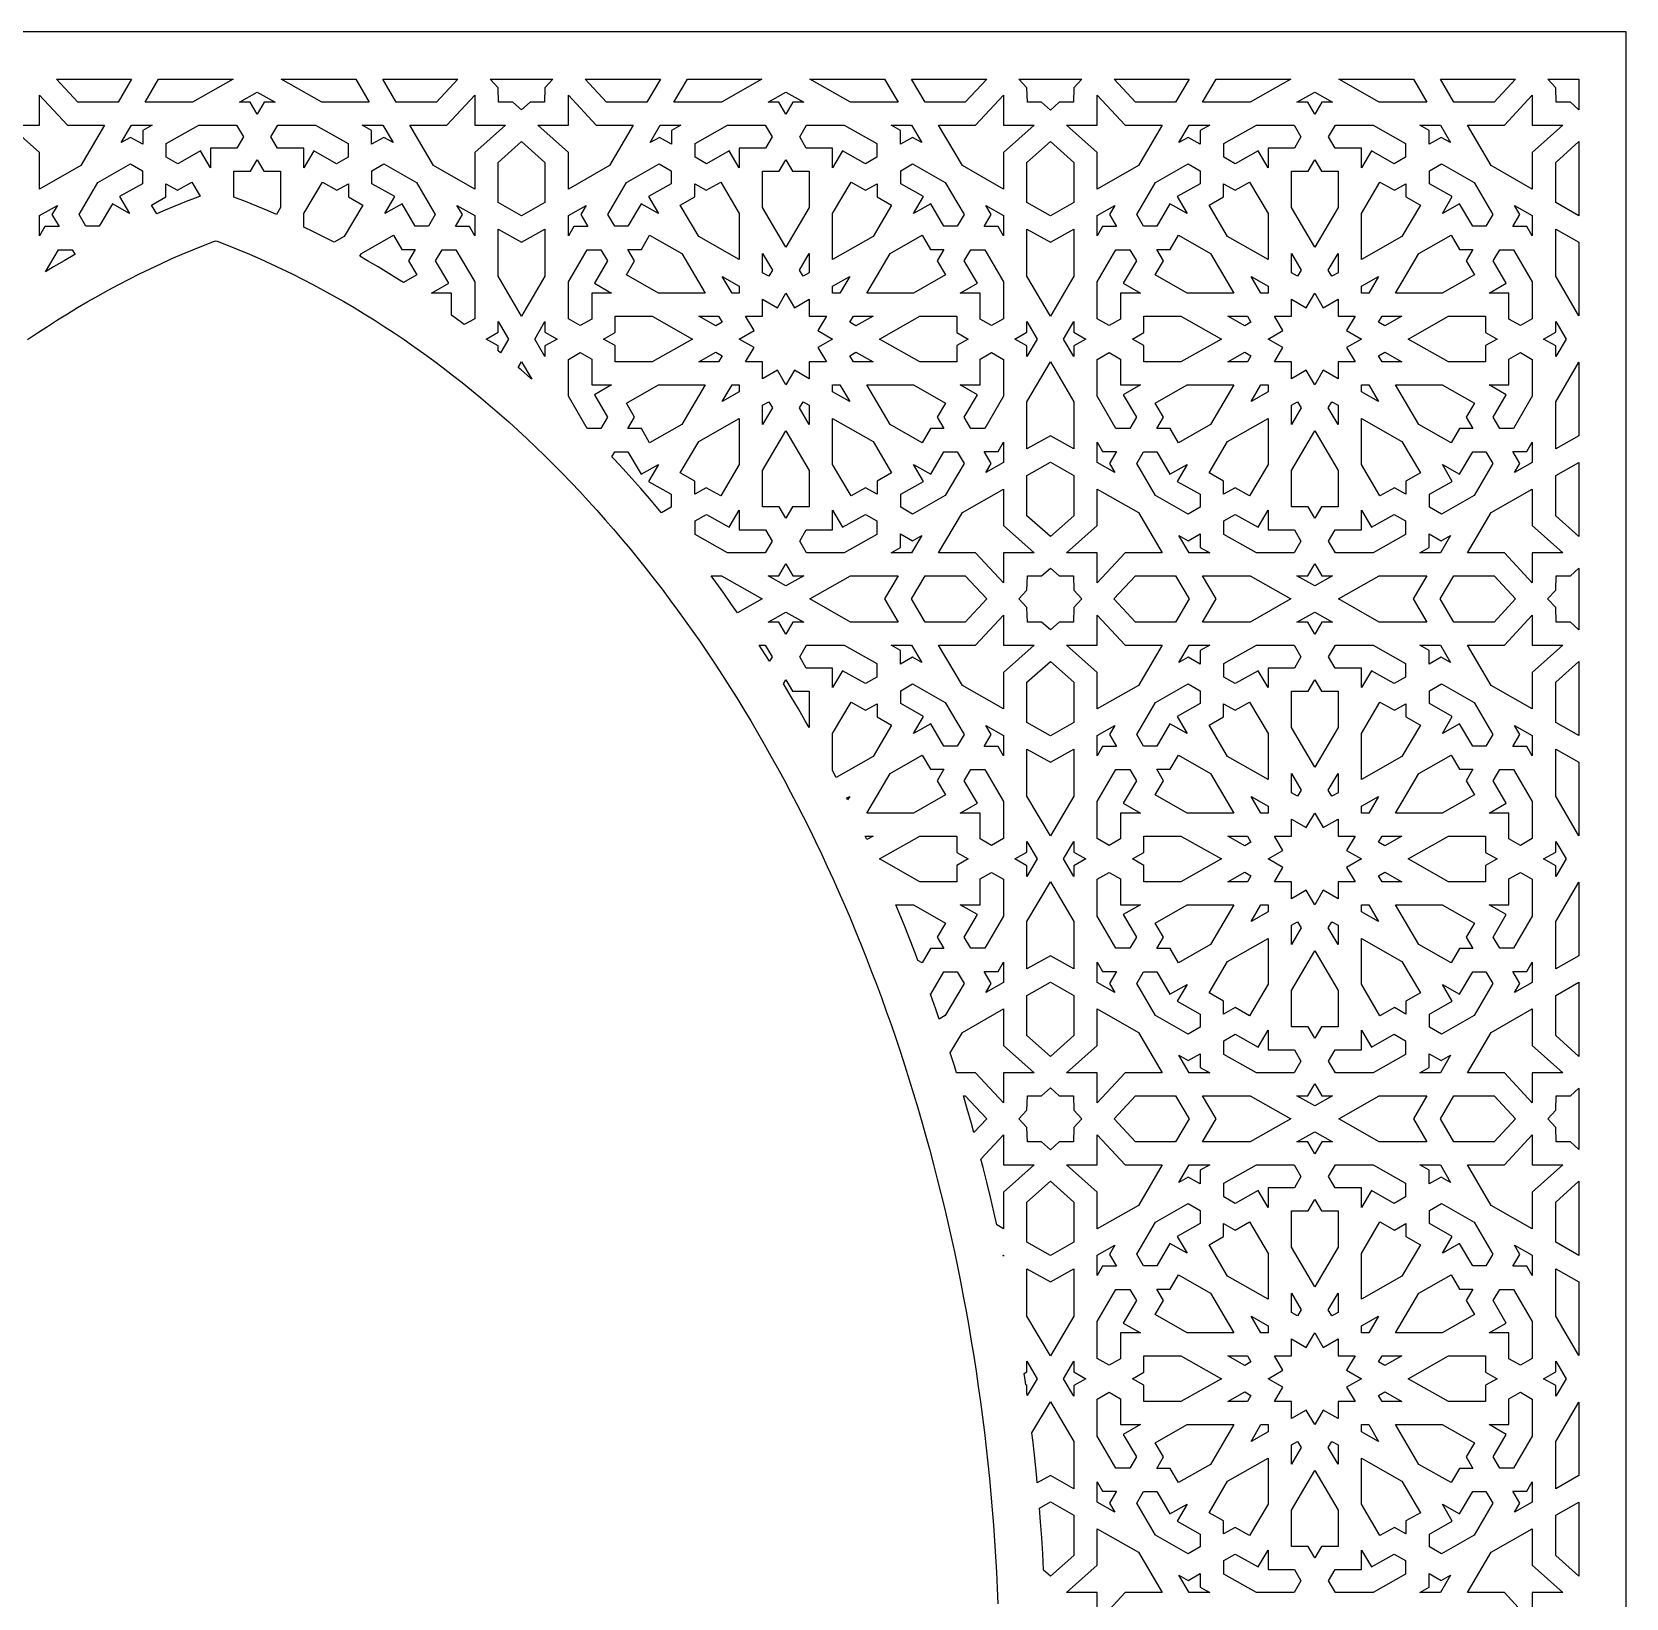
# Model space of a CAD drawing. Extents: x -1025 to 1025, y -625 to 625.
# Drawn here: x 350 to 1025, y -38 to 625 of the extents above; entities that cross this region are included whole.
import ezdxf

# ---------------------------------------------------------------- set-up
doc = ezdxf.new("R2010")
doc.units = 0
doc.layers.add('LAYER_1', color=18, linetype='CONTINUOUS')

msp = doc.modelspace()

# ---------------------------------------------------------------- linework, layer by layer
at = {"layer": 'LAYER_1'}
for points in [[(1025, -625), (1025, 625), (-1025, 625)], [(348.49, 494.77), (352.68, 497.6), (356.89, 500.37), (361.13, 503.08), (365.39, 505.73), (369.67, 508.32), (373.99, 510.85), (378.32, 513.32), (382.68, 515.73), (387.07, 518.08), (391.47, 520.37), (395.91, 522.59), (400.36, 524.75), (404.84, 526.85), (409.34, 528.89), (413.87, 530.86), (418.42, 532.77), (422.99, 534.61), (427.58, 536.39), (428.17, 536.61), (428.76, 536.39), (433.35, 534.61), (437.92, 532.77), (442.47, 530.86), (447, 528.89), (451.5, 526.85), (455.98, 524.75), (460.43, 522.59), (464.87, 520.37), (469.27, 518.08), (473.66, 515.73), (478.02, 513.32), (482.35, 510.85), (486.67, 508.32), (490.95, 505.73), (495.21, 503.08), (499.45, 500.37), (503.66, 497.6), (507.85, 494.77), (512.01, 491.88), (516.14, 488.94), (520.25, 485.93), (524.33, 482.88), (528.38, 479.76), (532.4, 476.59), (536.4, 473.36), (540.37, 470.08), (544.32, 466.74), (548.23, 463.35), (552.12, 459.91), (555.98, 456.41), (559.81, 452.85), (563.61, 449.25), (567.39, 445.59), (571.13, 441.88), (574.84, 438.12), (578.53, 434.31), (582.18, 430.44), (585.8, 426.53), (589.4, 422.56), (592.96, 418.55), (596.49, 414.49), (599.99, 410.38), (603.46, 406.22), (606.9, 402.01), (610.31, 397.75), (613.68, 393.45), (617.02, 389.1), (620.33, 384.7), (623.61, 380.26), (626.85, 375.78), (630.06, 371.24), (633.24, 366.67), (636.38, 362.05), (639.49, 357.38), (642.57, 352.67), (645.61, 347.92), (648.62, 343.13), (651.59, 338.29), (654.53, 333.41), (657.43, 328.49), (660.29, 323.53), (663.12, 318.53), (665.92, 313.49), (668.68, 308.41), (671.4, 303.29), (674.09, 298.13), (676.73, 292.93), (679.35, 287.69), (681.92, 282.42), (684.46, 277.11), (686.96, 271.76), (689.42, 266.38), (691.84, 260.96), (694.23, 255.5), (696.57, 250.01), (698.88, 244.48), (701.15, 238.92), (703.38, 233.33), (705.57, 227.7), (707.72, 222.04), (709.83, 216.35), (711.9, 210.62), (713.93, 204.86), (715.92, 199.07), (717.86, 193.25), (719.77, 187.4), (721.63, 181.52), (723.46, 175.61), (725.24, 169.66), (726.98, 163.69), (728.68, 157.7), (730.33, 151.67), (731.94, 145.61), (733.51, 139.53), (735.04, 133.42), (736.52, 127.28), (737.96, 121.12), (739.36, 114.93), (740.71, 108.72), (742.02, 102.48), (743.28, 96.22), (744.5, 89.93), (745.67, 83.62), (746.8, 77.29), (747.88, 70.93), (748.92, 64.55), (749.91, 58.15), (750.85, 51.72), (751.75, 45.28), (752.6, 38.81), (753.41, 32.32), (754.16, 25.82), (754.88, 19.29), (755.54, 12.74), (756.16, 6.18), (756.72, -0.41), (757.24, -7.01), (757.71, -13.63), (758.14, -20.27), (758.51, -26.92), (758.84, -33.59), (759.11, -40.28)]]:
    msp.add_lwpolyline(points, dxfattribs=at)
for points in [[(386.8, 595.25), (369.78, 595.25), (360.73, 605), (392.52, 605)], [(418.35, 595.25), (398.22, 595.25), (403.95, 605), (435.52, 605)], [(493.13, 595.25), (473, 595.25), (455.83, 605), (487.4, 605)], [(521.57, 595.25), (504.55, 595.25), (498.83, 605), (530.62, 605)], [(567.47, 601.37), (567.28, 595.25), (561.25, 595.25), (557.56, 591.95), (553.87, 595.25), (547.84, 595.25), (547.65, 601.37), (544.28, 605), (570.84, 605)], [(610.57, 595.25), (593.55, 595.25), (584.51, 605), (616.3, 605)], [(642.12, 595.25), (621.99, 595.25), (627.72, 605), (659.29, 605)], [(716.9, 595.25), (696.77, 595.25), (679.6, 605), (711.17, 605)], [(754.39, 605), (745.34, 595.25), (728.32, 595.25), (722.6, 605)], [(791.26, 601.37), (791.07, 595.25), (785.04, 595.25), (781.34, 591.94), (777.64, 595.25), (771.61, 595.25), (771.42, 601.37), (768.05, 605), (794.63, 605)], [(834.36, 595.25), (817.34, 595.25), (808.29, 605), (840.08, 605)], [(865.91, 595.25), (845.78, 595.25), (851.51, 605), (883.08, 605)], [(940.69, 595.25), (920.56, 595.25), (903.39, 605), (934.96, 605)], [(969.13, 595.25), (952.11, 595.25), (946.38, 605), (978.18, 605)], [(1005, 592.06), (1005, 592.05), (1001.43, 595.25), (995.4, 595.25), (995.21, 601.37), (991.84, 605), (1005, 605)], [(365.42, 585.53), (381.09, 585.53), (371.03, 568.4), (353.6, 558.5), (353.6, 573.91), (340.64, 585.53), (353.6, 585.53), (353.6, 598.26)], [(453.22, 595.25), (448.64, 595.25), (445.67, 590.21), (442.71, 595.25), (438.13, 595.25), (445.67, 599.53)], [(537.75, 585.53), (550.71, 585.53), (537.75, 573.91), (537.75, 558.5), (520.32, 568.4), (510.26, 585.53), (525.93, 585.53), (537.75, 598.26)], [(589.19, 585.53), (604.86, 585.53), (594.8, 568.4), (577.37, 558.5), (577.37, 573.91), (564.41, 585.53), (577.37, 585.53), (577.37, 598.26)], [(676.99, 595.25), (672.41, 595.25), (669.45, 590.21), (666.48, 595.25), (661.91, 595.25), (669.45, 599.53)], [(761.53, 585.53), (774.48, 585.53), (761.53, 573.91), (761.53, 558.5), (744.1, 568.4), (734.03, 585.53), (749.7, 585.53), (761.53, 598.26)], [(812.98, 585.53), (828.65, 585.53), (818.58, 568.4), (801.15, 558.5), (801.15, 573.91), (788.2, 585.53), (801.15, 585.53), (801.15, 598.26)], [(900.78, 595.25), (896.2, 595.25), (893.23, 590.21), (890.27, 595.25), (885.69, 595.25), (893.23, 599.53)], [(985.31, 585.53), (998.27, 585.53), (985.31, 573.91), (985.31, 558.5), (967.88, 568.4), (957.82, 585.53), (973.49, 585.53), (985.31, 598.26)], [(397.25, 583.28), (397.25, 577.46), (392.12, 580.37), (388.16, 578.12), (392.51, 585.53), (401.22, 585.53)], [(439.84, 580.55), (437.05, 575.81), (425.91, 575.81), (425.91, 567.53), (421.7, 574.7), (412.04, 569.22), (407.22, 571.96), (407.22, 577.71), (421, 585.53), (436.92, 585.53)], [(484.13, 577.71), (484.13, 571.96), (479.31, 569.22), (469.65, 574.7), (465.44, 567.53), (465.44, 575.81), (454.29, 575.81), (451.51, 580.55), (454.43, 585.53), (470.35, 585.53)], [(503.19, 578.12), (499.23, 580.37), (494.1, 577.46), (494.1, 583.28), (490.13, 585.53), (498.84, 585.53)], [(621.02, 583.28), (621.02, 577.46), (615.89, 580.37), (611.93, 578.12), (616.28, 585.53), (624.99, 585.53)], [(663.61, 580.55), (660.83, 575.81), (649.68, 575.81), (649.68, 567.53), (645.47, 574.7), (635.81, 569.22), (630.99, 571.96), (630.99, 577.71), (644.77, 585.53), (660.69, 585.53)], [(707.91, 577.71), (707.91, 571.96), (703.08, 569.22), (693.43, 574.7), (689.21, 567.53), (689.21, 575.81), (678.07, 575.81), (675.28, 580.55), (678.2, 585.53), (694.12, 585.53)], [(726.96, 578.12), (723, 580.37), (717.87, 577.46), (717.87, 583.28), (713.91, 585.53), (722.61, 585.53)], [(844.81, 583.28), (844.81, 577.46), (839.68, 580.37), (835.72, 578.12), (840.07, 585.53), (848.77, 585.53)], [(887.4, 580.55), (884.61, 575.81), (873.47, 575.81), (873.47, 567.53), (869.25, 574.7), (859.6, 569.22), (854.77, 571.96), (854.77, 577.71), (868.56, 585.53), (884.48, 585.53)], [(931.69, 577.71), (931.69, 571.96), (926.87, 569.22), (917.21, 574.7), (913, 567.53), (913, 575.81), (901.85, 575.81), (899.07, 580.55), (901.99, 585.53), (917.91, 585.53)], [(950.75, 578.12), (946.79, 580.37), (941.66, 577.46), (941.66, 583.28), (937.69, 585.53), (946.4, 585.53)], [(567.47, 569.79), (567.47, 552.78), (557.6, 547.18), (557.56, 547.2), (557.52, 547.18), (547.65, 552.78), (547.65, 569.79), (557.52, 578.65), (557.56, 578.61), (557.6, 578.65)], [(791.26, 569.79), (791.26, 552.78), (781.34, 547.18), (771.42, 552.78), (771.42, 569.79), (781.34, 578.65)], [(1005, 547.22), (995.21, 552.78), (995.21, 569.79), (1005, 578.58)], [(397.12, 566.23), (397.12, 560.75), (387.46, 555.27), (391.68, 548.1), (384.38, 552.24), (378.81, 542.75), (373.23, 542.75), (370.31, 547.73), (378.27, 561.28), (392.05, 569.1)], [(448.5, 566.09), (455.55, 566.09), (455.55, 550.68), (453.82, 547.73), (450.33, 549.25), (445.53, 551.26), (440.7, 553.21), (435.84, 555.09), (435.8, 555.11), (435.8, 566.09), (442.85, 566.09), (445.67, 570.89)], [(513.08, 561.28), (521.04, 547.73), (518.12, 542.75), (512.54, 542.75), (506.97, 552.24), (499.67, 548.1), (503.89, 555.27), (494.23, 560.75), (494.23, 566.23), (499.3, 569.1)], [(620.89, 566.23), (620.89, 560.75), (611.24, 555.27), (615.45, 548.1), (608.15, 552.24), (602.58, 542.75), (597, 542.75), (594.08, 547.73), (602.04, 561.28), (615.82, 569.1)], [(672.27, 566.09), (679.32, 566.09), (679.32, 550.68), (669.45, 533.88), (659.57, 550.68), (659.57, 566.09), (666.62, 566.09), (669.45, 570.89)], [(736.85, 561.28), (744.81, 547.73), (741.89, 542.75), (736.31, 542.75), (730.74, 552.24), (723.44, 548.1), (727.66, 555.27), (718, 560.75), (718, 566.23), (723.07, 569.1)], [(844.68, 566.23), (844.68, 560.75), (835.02, 555.27), (839.24, 548.1), (831.94, 552.24), (826.37, 542.75), (820.79, 542.75), (817.87, 547.73), (825.83, 561.28), (839.61, 569.1)], [(896.06, 566.09), (903.11, 566.09), (903.11, 550.68), (893.23, 533.88), (883.36, 550.68), (883.36, 566.09), (890.41, 566.09), (893.23, 570.89)], [(960.64, 561.28), (968.6, 547.73), (965.68, 542.75), (960.1, 542.75), (954.53, 552.24), (947.23, 548.1), (951.45, 555.27), (941.79, 560.75), (941.79, 566.23), (946.86, 569.1)], [(421.56, 555.48), (420.5, 555.09), (415.64, 553.21), (410.81, 551.26), (406.01, 549.25), (403.15, 548.01), (400.98, 551.71), (407.08, 555.18), (407.08, 560.73), (411.97, 557.95), (418.07, 561.42)], [(479.38, 557.95), (484.27, 560.73), (484.27, 555.18), (490.37, 551.71), (482.54, 538.37), (478.26, 535.95), (473.96, 538.18), (469.28, 540.53), (465.44, 542.39), (465.44, 548.08), (473.28, 561.42)], [(649.68, 548.08), (649.68, 528.67), (632.58, 538.37), (624.75, 551.71), (630.85, 555.18), (630.85, 560.73), (635.74, 557.95), (641.85, 561.42)], [(703.15, 557.95), (708.04, 560.73), (708.04, 555.18), (714.14, 551.71), (706.31, 538.37), (689.21, 528.67), (689.21, 548.08), (697.05, 561.42)], [(873.47, 548.08), (873.47, 528.67), (856.37, 538.37), (848.54, 551.71), (854.64, 555.18), (854.64, 560.73), (859.53, 557.95), (865.63, 561.42)], [(926.94, 557.95), (931.83, 560.73), (931.83, 555.18), (937.93, 551.71), (930.1, 538.37), (913, 528.67), (913, 548.08), (920.84, 561.42)], [(358.84, 547.66), (361.81, 542.62), (355.88, 542.62), (353.6, 538.72), (353.6, 547.28), (361.13, 551.55)], [(537.75, 547.28), (537.75, 538.72), (535.47, 542.62), (529.54, 542.62), (532.51, 547.66), (530.22, 551.55)], [(582.62, 547.66), (585.58, 542.62), (579.65, 542.62), (577.37, 538.72), (577.37, 547.28), (584.9, 551.55)], [(761.53, 547.28), (761.53, 538.72), (759.24, 542.62), (753.32, 542.62), (756.28, 547.66), (753.99, 551.55)], [(806.4, 547.66), (809.36, 542.62), (803.44, 542.62), (801.15, 538.72), (801.15, 547.28), (808.69, 551.55)], [(985.31, 547.28), (985.31, 538.72), (983.03, 542.62), (977.1, 542.62), (980.06, 547.66), (977.78, 551.55)], [(567.47, 521.55), (557.6, 504.74), (557.56, 504.81), (557.52, 504.74), (547.65, 521.55), (547.65, 541.55), (557.52, 535.95), (557.56, 535.97), (557.6, 535.95), (567.47, 541.55)], [(791.26, 521.55), (781.34, 504.74), (771.42, 521.55), (771.42, 541.55), (781.34, 535.95), (791.26, 541.55)], [(1005, 535.99), (1005, 504.88), (995.21, 521.55), (995.21, 541.55)], [(506.87, 532.96), (512.52, 532.96), (509.7, 528.15), (513.22, 522.15), (507.54, 518.93), (505.89, 519.99), (501.41, 522.78), (496.9, 525.5), (492.37, 528.16), (489.07, 530.04), (489.78, 531.26), (503.35, 538.96)], [(625.34, 531.26), (635.21, 514.45), (615.47, 514.45), (601.9, 522.15), (605.42, 528.15), (602.6, 532.96), (608.25, 532.96), (611.77, 538.96)], [(730.64, 532.96), (736.29, 532.96), (733.47, 528.15), (736.99, 522.15), (723.42, 514.45), (703.68, 514.45), (713.55, 531.26), (727.12, 538.96)], [(849.13, 531.26), (859, 514.45), (839.26, 514.45), (825.69, 522.15), (829.21, 528.15), (826.39, 532.96), (832.04, 532.96), (835.56, 538.96)], [(954.43, 532.96), (960.08, 532.96), (957.26, 528.15), (960.78, 522.15), (947.21, 514.45), (927.47, 514.45), (937.34, 531.26), (950.91, 538.96)], [(368.59, 530.8), (368.53, 530.76), (363.97, 528.16), (359.44, 525.5), (356.05, 523.45), (361.55, 532.83), (367.4, 532.83)], [(537.75, 519.28), (537.75, 503.63), (533.33, 501.12), (532.14, 502.01), (527.86, 505.14), (527.86, 514.45), (519.44, 514.45), (526.73, 518.59), (521.16, 528.08), (523.95, 532.83), (529.8, 532.83)], [(593.96, 528.08), (588.39, 518.59), (595.69, 514.45), (587.26, 514.45), (587.26, 503.49), (582.43, 500.75), (577.37, 503.63), (577.37, 519.28), (585.33, 532.83), (591.17, 532.83)], [(663.73, 524.15), (662.21, 521.56), (659.57, 523.06), (659.57, 531.24)], [(679.32, 523.06), (676.68, 521.56), (675.16, 524.15), (679.32, 531.24)], [(761.53, 519.28), (761.53, 503.63), (756.46, 500.75), (751.63, 503.49), (751.63, 514.45), (743.21, 514.45), (750.5, 518.59), (744.93, 528.08), (747.72, 532.83), (753.57, 532.83)], [(817.75, 528.08), (812.18, 518.59), (819.47, 514.45), (811.05, 514.45), (811.05, 503.49), (806.22, 500.75), (801.15, 503.63), (801.15, 519.28), (809.11, 532.83), (814.96, 532.83)], [(887.52, 524.15), (886, 521.56), (883.36, 523.06), (883.36, 531.24)], [(903.11, 523.06), (900.47, 521.56), (898.95, 524.15), (903.11, 531.24)], [(985.31, 519.28), (985.31, 503.63), (980.25, 500.75), (975.42, 503.49), (975.42, 514.45), (966.99, 514.45), (974.29, 518.59), (968.72, 528.08), (971.51, 532.83), (977.36, 532.83)], [(649.68, 517.44), (649.68, 514.45), (646.63, 514.45), (642.48, 521.53)], [(692.26, 514.45), (689.21, 514.45), (689.21, 517.44), (696.42, 521.53)], [(873.47, 517.44), (873.47, 514.45), (870.42, 514.45), (866.26, 521.53)], [(916.05, 514.45), (913, 514.45), (913, 517.44), (920.21, 521.53)], [(673.06, 508.28), (679.32, 511.83), (679.32, 504.73), (686.55, 504.73), (682.93, 498.58), (689.19, 495.02), (682.93, 491.47), (686.55, 485.32), (679.32, 485.32), (679.32, 478.22), (673.06, 481.77), (669.45, 475.62), (665.83, 481.77), (659.57, 478.22), (659.57, 485.32), (652.35, 485.32), (655.96, 491.47), (649.7, 495.02), (655.96, 498.58), (652.35, 504.73), (659.57, 504.73), (659.57, 511.83), (665.83, 508.28), (669.45, 514.43)], [(896.85, 508.28), (903.11, 511.83), (903.11, 504.73), (910.33, 504.73), (906.72, 498.58), (912.98, 495.02), (906.72, 491.47), (910.33, 485.32), (903.11, 485.32), (903.11, 478.22), (896.85, 481.77), (893.23, 475.62), (889.62, 481.77), (883.36, 478.22), (883.36, 485.32), (876.13, 485.32), (879.75, 491.47), (873.49, 495.02), (879.75, 498.58), (876.13, 504.73), (883.36, 504.73), (883.36, 511.83), (889.62, 508.28), (893.23, 514.43)], [(552, 495.02), (548.59, 489.22), (547.65, 489.99), (547.65, 492.11), (542.52, 495.02), (547.65, 497.93), (547.65, 502.43)], [(567.47, 497.93), (572.6, 495.02), (567.47, 492.11), (567.47, 487.61), (563.12, 495.02), (567.47, 502.43)], [(629.92, 495.02), (612.82, 485.31), (597.15, 485.31), (597.15, 492.24), (592.26, 495.02), (597.15, 497.8), (597.15, 504.73), (612.82, 504.73)], [(642.45, 502.13), (639.81, 500.64), (632.6, 504.73), (640.92, 504.73)], [(699.08, 500.64), (696.45, 502.13), (697.97, 504.73), (706.29, 504.73)], [(741.74, 497.8), (746.63, 495.02), (741.74, 492.24), (741.74, 485.31), (726.07, 485.31), (708.98, 495.02), (726.07, 504.73), (741.74, 504.73)], [(775.77, 495.02), (771.42, 487.61), (771.42, 492.11), (766.29, 495.02), (771.42, 497.93), (771.42, 502.43)], [(791.26, 497.93), (796.39, 495.02), (791.26, 492.11), (791.26, 487.61), (786.91, 495.02), (791.26, 502.43)], [(853.7, 495.02), (836.61, 485.31), (820.94, 485.31), (820.94, 492.24), (816.05, 495.02), (820.94, 497.8), (820.94, 504.73), (836.61, 504.73)], [(866.23, 502.13), (863.6, 500.64), (856.39, 504.73), (864.71, 504.73)], [(922.87, 500.64), (920.23, 502.13), (921.76, 504.73), (930.08, 504.73)], [(965.53, 497.8), (970.42, 495.02), (965.53, 492.24), (965.53, 485.31), (949.86, 485.31), (932.76, 495.02), (949.86, 504.73), (965.53, 504.73)], [(999.56, 495.02), (995.21, 487.61), (995.21, 492.11), (990.08, 495.02), (995.21, 497.93), (995.21, 502.43)], [(587.26, 486.55), (587.26, 475.59), (595.69, 475.59), (588.39, 471.45), (593.96, 461.96), (591.17, 457.22), (585.33, 457.22), (577.37, 470.77), (577.37, 486.41), (582.43, 489.29)], [(642.45, 487.91), (640.92, 485.32), (632.6, 485.32), (639.81, 489.41)], [(706.29, 485.32), (697.97, 485.32), (696.45, 487.91), (699.08, 489.41)], [(761.53, 486.41), (761.53, 470.77), (753.57, 457.22), (747.72, 457.22), (744.93, 461.96), (750.5, 471.45), (743.21, 475.59), (751.63, 475.59), (751.63, 486.55), (756.46, 489.29)], [(811.05, 486.55), (811.05, 475.59), (819.47, 475.59), (812.18, 471.45), (817.75, 461.96), (814.96, 457.22), (809.11, 457.22), (801.15, 470.77), (801.15, 486.41), (806.22, 489.29)], [(866.23, 487.91), (864.71, 485.32), (856.39, 485.32), (863.6, 489.41)], [(930.08, 485.32), (921.76, 485.32), (920.23, 487.91), (922.87, 489.41)], [(985.31, 486.41), (985.31, 470.77), (977.36, 457.22), (971.51, 457.22), (968.72, 461.96), (974.29, 471.45), (966.99, 475.59), (975.42, 475.59), (975.42, 486.55), (980.25, 489.29)], [(561.87, 477.99), (561.41, 478.39), (557.33, 481.94), (556.16, 482.92), (557.56, 485.3)], [(791.26, 468.49), (791.26, 448.49), (781.34, 454.09), (771.42, 448.49), (771.42, 468.49), (781.34, 485.3)], [(1005, 454.05), (995.21, 448.49), (995.21, 468.49), (1005, 485.16)], [(625.34, 458.78), (611.77, 451.08), (608.25, 457.08), (602.6, 457.08), (605.42, 461.89), (601.9, 467.89), (615.47, 475.59), (635.21, 475.59)], [(649.68, 472.6), (642.48, 468.51), (646.63, 475.6), (649.68, 475.6)], [(696.42, 468.51), (689.21, 472.6), (689.21, 475.6), (692.26, 475.6)], [(736.99, 467.89), (733.47, 461.89), (736.29, 457.08), (730.64, 457.08), (727.12, 451.08), (713.55, 458.78), (703.68, 475.59), (723.42, 475.59)], [(849.13, 458.78), (835.56, 451.08), (832.04, 457.08), (826.39, 457.08), (829.21, 461.89), (825.69, 467.89), (839.26, 475.59), (859, 475.59)], [(873.47, 472.6), (866.26, 468.51), (870.42, 475.6), (873.47, 475.6)], [(920.21, 468.51), (913, 472.6), (913, 475.6), (916.05, 475.6)], [(960.78, 467.89), (957.26, 461.89), (960.08, 457.08), (954.43, 457.08), (950.91, 451.08), (937.34, 458.78), (927.47, 475.59), (947.21, 475.59)], [(663.73, 465.89), (659.57, 458.81), (659.57, 466.99), (662.21, 468.49)], [(679.32, 466.99), (679.32, 458.81), (675.16, 465.89), (676.68, 468.49)], [(887.52, 465.89), (883.36, 458.81), (883.36, 466.99), (886, 468.49)], [(903.11, 466.99), (903.11, 458.81), (898.95, 465.89), (900.47, 468.49)], [(649.68, 441.96), (641.85, 428.62), (635.74, 432.09), (630.85, 429.31), (630.85, 434.86), (624.75, 438.33), (632.58, 451.67), (649.68, 461.37)], [(706.31, 451.67), (714.14, 438.33), (708.04, 434.86), (708.04, 429.31), (703.15, 432.09), (697.05, 428.62), (689.21, 441.96), (689.21, 461.37)], [(873.47, 441.96), (865.63, 428.62), (859.53, 432.09), (854.64, 429.31), (854.64, 434.86), (848.54, 438.33), (856.37, 451.67), (873.47, 461.37)], [(930.1, 451.67), (937.93, 438.33), (931.83, 434.86), (931.83, 429.31), (926.94, 432.09), (920.84, 428.62), (913, 441.96), (913, 461.37)], [(679.32, 439.36), (679.32, 423.96), (672.27, 423.96), (669.45, 419.15), (666.62, 423.96), (659.57, 423.96), (659.57, 439.36), (669.45, 456.16)], [(903.11, 439.36), (903.11, 423.96), (896.06, 423.96), (893.23, 419.15), (890.41, 423.96), (883.36, 423.96), (883.36, 439.36), (893.23, 456.16)], [(608.15, 437.8), (615.45, 441.94), (611.24, 434.77), (620.89, 429.29), (620.89, 423.81), (616.78, 421.48), (615.29, 423.26), (611.65, 427.53), (607.99, 431.75), (604.29, 435.92), (600.55, 440.04), (596.78, 444.11), (595.77, 445.18), (597, 447.29), (602.58, 447.29)], [(744.81, 442.31), (736.85, 428.76), (723.07, 420.94), (718, 423.81), (718, 429.29), (727.66, 434.77), (723.44, 441.94), (730.74, 437.8), (736.31, 447.29), (741.89, 447.29)], [(761.53, 442.77), (753.99, 438.49), (756.28, 442.38), (753.32, 447.42), (759.24, 447.42), (761.53, 451.32)], [(803.44, 447.42), (809.36, 447.42), (806.4, 442.38), (808.69, 438.49), (801.15, 442.77), (801.15, 451.32)], [(831.94, 437.8), (839.24, 441.94), (835.02, 434.77), (844.68, 429.29), (844.68, 423.81), (839.61, 420.94), (825.83, 428.76), (817.87, 442.31), (820.79, 447.29), (826.37, 447.29)], [(968.6, 442.31), (960.64, 428.76), (946.86, 420.94), (941.79, 423.81), (941.79, 429.29), (951.45, 434.77), (947.23, 441.94), (954.53, 437.8), (960.1, 447.29), (965.68, 447.29)], [(985.31, 442.77), (977.78, 438.49), (980.06, 442.38), (977.1, 447.42), (983.03, 447.42), (985.31, 451.32)], [(791.26, 437.26), (791.26, 420.25), (781.34, 411.39), (771.42, 420.25), (771.42, 437.26), (781.34, 442.86)], [(1005, 411.46), (995.21, 420.25), (995.21, 437.26), (1005, 442.82)], [(761.53, 416.13), (774.48, 404.51), (761.53, 404.51), (761.53, 391.78), (749.7, 404.51), (734.03, 404.51), (744.1, 421.64), (761.53, 431.54)], [(818.58, 421.64), (828.65, 404.51), (812.98, 404.51), (801.15, 391.78), (801.15, 404.51), (788.2, 404.51), (801.15, 416.13), (801.15, 431.54)], [(985.31, 416.13), (998.27, 404.51), (985.31, 404.51), (985.31, 391.78), (973.49, 404.51), (957.82, 404.51), (967.88, 421.64), (985.31, 431.54)], [(649.68, 414.23), (660.83, 414.23), (663.61, 409.49), (660.69, 404.51), (644.77, 404.51), (630.99, 412.33), (630.99, 418.08), (635.81, 420.82), (645.47, 415.34), (649.68, 422.52)], [(693.43, 415.34), (703.08, 420.82), (707.91, 418.08), (707.91, 412.33), (694.12, 404.51), (678.2, 404.51), (675.28, 409.49), (678.07, 414.23), (689.21, 414.23), (689.21, 422.52)], [(873.47, 414.23), (884.61, 414.23), (887.4, 409.49), (884.48, 404.51), (868.56, 404.51), (854.77, 412.33), (854.77, 418.08), (859.6, 420.82), (869.25, 415.34), (873.47, 422.52)], [(917.21, 415.34), (926.87, 420.82), (931.69, 418.08), (931.69, 412.33), (917.91, 404.51), (901.99, 404.51), (899.07, 409.49), (901.85, 414.23), (913, 414.23), (913, 422.52)], [(723, 409.67), (726.96, 411.92), (722.61, 404.51), (713.91, 404.51), (717.87, 406.76), (717.87, 412.58)], [(844.81, 406.76), (848.77, 404.51), (840.07, 404.51), (835.72, 411.92), (839.68, 409.67), (844.81, 412.58)], [(946.79, 409.67), (950.75, 411.92), (946.4, 404.51), (937.69, 404.51), (941.66, 406.76), (941.66, 412.58)], [(672.41, 394.79), (676.99, 394.79), (669.45, 390.51), (661.91, 394.79), (666.48, 394.79), (669.45, 399.83)], [(785.04, 394.79), (791.07, 394.79), (791.26, 388.67), (794.67, 385), (791.26, 381.33), (791.07, 375.21), (785.04, 375.21), (781.34, 371.94), (777.64, 375.21), (771.61, 375.21), (771.42, 381.33), (768.01, 385), (771.42, 388.67), (771.61, 394.79), (777.64, 394.79), (781.34, 398.05)], [(896.2, 394.79), (900.78, 394.79), (893.23, 390.51), (885.69, 394.79), (890.27, 394.79), (893.23, 399.83)], [(659.37, 385), (648.96, 379.09), (646.44, 382.73), (643.12, 387.41), (639.76, 392.06), (637.75, 394.79), (642.12, 394.79)], [(711.15, 385), (716.9, 375.21), (696.77, 375.21), (679.53, 385), (696.77, 394.79), (716.9, 394.79)], [(754.43, 385), (745.34, 375.21), (728.32, 375.21), (722.57, 385), (728.32, 394.79), (745.34, 394.79)], [(840.11, 385), (834.36, 375.21), (817.34, 375.21), (808.25, 385), (817.34, 394.79), (834.36, 394.79)], [(883.15, 385), (865.91, 375.21), (845.78, 375.21), (851.53, 385), (845.78, 394.79), (865.91, 394.79)], [(934.94, 385), (940.69, 375.21), (920.56, 375.21), (903.31, 385), (920.56, 394.79), (940.69, 394.79)], [(978.21, 385), (969.13, 375.21), (952.11, 375.21), (946.36, 385), (952.11, 394.79), (969.13, 394.79)], [(1005, 372.01), (1001.43, 375.21), (995.4, 375.21), (995.21, 381.33), (991.8, 385), (995.21, 388.67), (995.4, 394.79), (1001.43, 394.79), (1005, 397.99)], [(676.99, 375.21), (672.41, 375.21), (669.45, 370.17), (666.48, 375.21), (661.91, 375.21), (669.45, 379.49)], [(761.53, 365.49), (774.48, 365.49), (761.53, 353.87), (761.53, 338.46), (744.1, 348.35), (734.03, 365.49), (749.7, 365.49), (761.53, 378.22)], [(812.98, 365.49), (828.65, 365.49), (818.58, 348.35), (801.15, 338.46), (801.15, 353.87), (788.2, 365.49), (801.15, 365.49), (801.15, 378.22)], [(900.78, 375.21), (896.2, 375.21), (893.23, 370.17), (890.27, 375.21), (885.69, 375.21), (893.23, 379.49)], [(985.31, 365.49), (998.27, 365.49), (985.31, 353.87), (985.31, 338.46), (967.88, 348.35), (957.82, 365.49), (973.49, 365.49), (985.31, 378.22)], [(663.61, 360.51), (662.5, 358.62), (662.5, 358.62), (659.36, 363.53), (658.08, 365.49), (660.69, 365.49)], [(707.91, 357.67), (707.91, 351.92), (703.08, 349.18), (693.43, 354.66), (689.21, 347.48), (689.21, 355.77), (678.07, 355.77), (675.28, 360.51), (678.2, 365.49), (694.12, 365.49)], [(726.96, 358.08), (723, 360.33), (717.87, 357.42), (717.87, 363.24), (713.91, 365.49), (722.61, 365.49)], [(844.81, 363.24), (844.81, 357.42), (839.68, 360.33), (835.72, 358.08), (840.07, 365.49), (848.77, 365.49)], [(887.4, 360.51), (884.61, 355.77), (873.47, 355.77), (873.47, 347.48), (869.25, 354.66), (859.6, 349.18), (854.77, 351.92), (854.77, 357.67), (868.56, 365.49), (884.48, 365.49)], [(931.69, 357.67), (931.69, 351.92), (926.87, 349.18), (917.21, 354.66), (913, 347.48), (913, 355.77), (901.85, 355.77), (899.07, 360.51), (901.99, 365.49), (917.91, 365.49)], [(950.75, 358.08), (946.79, 360.33), (941.66, 357.42), (941.66, 363.24), (937.69, 365.49), (946.4, 365.49)], [(791.26, 349.75), (791.26, 332.74), (781.34, 327.14), (771.42, 332.74), (771.42, 349.75), (781.34, 358.6)], [(1005, 327.18), (995.21, 332.74), (995.21, 349.75), (1005, 358.53)], [(672.27, 346.04), (679.32, 346.04), (679.32, 330.64), (679.28, 330.58), (677.65, 333.46), (674.7, 338.58), (671.71, 343.65), (668.68, 348.68), (668.42, 349.1), (669.45, 350.85)], [(896.06, 346.04), (903.11, 346.04), (903.11, 330.64), (893.23, 313.83), (883.36, 330.64), (883.36, 346.04), (890.41, 346.04), (893.23, 350.85)], [(736.85, 341.24), (744.81, 327.69), (741.89, 322.71), (736.31, 322.71), (730.74, 332.2), (723.44, 328.06), (727.66, 335.23), (718, 340.71), (718, 346.19), (723.07, 349.06)], [(844.68, 346.19), (844.68, 340.71), (835.02, 335.23), (839.24, 328.06), (831.94, 332.2), (826.37, 322.71), (820.79, 322.71), (817.87, 327.69), (825.83, 341.24), (839.61, 349.06)], [(960.64, 341.24), (968.6, 327.69), (965.68, 322.71), (960.1, 322.71), (954.53, 332.2), (947.23, 328.06), (951.45, 335.23), (941.79, 340.71), (941.79, 346.19), (946.86, 349.06)], [(703.15, 337.91), (708.04, 340.68), (708.04, 335.13), (714.14, 331.67), (706.31, 318.33), (690.72, 309.49), (689.21, 312.38), (689.21, 328.03), (697.05, 341.37)], [(873.47, 328.03), (873.47, 308.63), (856.37, 318.33), (848.54, 331.67), (854.64, 335.13), (854.64, 340.68), (859.53, 337.91), (865.63, 341.37)], [(926.94, 337.91), (931.83, 340.68), (931.83, 335.13), (937.93, 331.67), (930.1, 318.33), (913, 308.63), (913, 328.03), (920.84, 341.37)], [(761.53, 327.23), (761.53, 318.68), (759.24, 322.57), (753.32, 322.57), (756.28, 327.61), (753.99, 331.51)], [(806.4, 327.61), (809.36, 322.57), (803.44, 322.57), (801.15, 318.68), (801.15, 327.23), (808.69, 331.51)], [(985.31, 327.23), (985.31, 318.68), (983.03, 322.57), (977.1, 322.57), (980.06, 327.61), (977.78, 331.51)], [(730.64, 312.91), (736.29, 312.91), (733.47, 308.11), (736.99, 302.11), (723.42, 294.41), (703.68, 294.41), (713.55, 311.21), (727.12, 318.91)], [(791.26, 301.51), (781.34, 284.7), (771.42, 301.51), (771.42, 321.51), (781.34, 315.91), (791.26, 321.51)], [(849.13, 311.21), (859, 294.41), (839.26, 294.41), (825.69, 302.11), (829.21, 308.11), (826.39, 312.91), (832.04, 312.91), (835.56, 318.91)], [(954.43, 312.91), (960.08, 312.91), (957.26, 308.11), (960.78, 302.11), (947.21, 294.41), (927.47, 294.41), (937.34, 311.21), (950.91, 318.91)], [(1005, 315.95), (1005, 284.83), (995.21, 301.51), (995.21, 321.51)], [(761.53, 299.23), (761.53, 283.59), (756.46, 280.71), (751.63, 283.45), (751.63, 294.41), (743.21, 294.41), (750.5, 298.55), (744.93, 308.04), (747.72, 312.78), (753.57, 312.78)], [(817.75, 308.04), (812.18, 298.55), (819.47, 294.41), (811.05, 294.41), (811.05, 283.45), (806.22, 280.71), (801.15, 283.59), (801.15, 299.23), (809.11, 312.78), (814.96, 312.78)], [(887.52, 304.1), (886, 301.51), (883.36, 303.01), (883.36, 311.19)], [(903.11, 303.01), (900.47, 301.51), (898.95, 304.1), (903.11, 311.19)], [(985.31, 299.23), (985.31, 283.59), (980.25, 280.71), (975.42, 283.45), (975.42, 294.41), (966.99, 294.41), (974.29, 298.55), (968.72, 308.04), (971.51, 312.78), (977.36, 312.78)], [(695.55, 300.01), (695.17, 300.78), (696.42, 301.48)], [(873.47, 297.39), (873.47, 294.4), (870.42, 294.4), (866.26, 301.48)], [(916.05, 294.4), (913, 294.4), (913, 297.39), (920.21, 301.48)], [(896.85, 288.23), (903.11, 291.78), (903.11, 284.68), (910.33, 284.68), (906.72, 278.53), (912.98, 274.97), (906.72, 271.42), (910.33, 265.27), (903.11, 265.27), (903.11, 258.17), (896.85, 261.72), (893.23, 255.57), (889.62, 261.72), (883.36, 258.17), (883.36, 265.27), (876.13, 265.27), (879.75, 271.42), (873.49, 274.97), (879.75, 278.53), (876.13, 284.68), (883.36, 284.68), (883.36, 291.78), (889.62, 288.23), (893.23, 294.38)], [(703.69, 283.2), (703, 284.68), (706.29, 284.68)], [(741.74, 277.76), (746.63, 274.98), (741.74, 272.2), (741.74, 265.27), (726.07, 265.27), (708.98, 274.98), (726.07, 284.68), (741.74, 284.68)], [(853.7, 274.98), (836.61, 265.27), (820.94, 265.27), (820.94, 272.2), (816.05, 274.98), (820.94, 277.76), (820.94, 284.68), (836.61, 284.68)], [(866.23, 282.08), (863.6, 280.59), (856.39, 284.68), (864.71, 284.68)], [(922.87, 280.59), (920.23, 282.08), (921.76, 284.68), (930.08, 284.68)], [(965.53, 277.76), (970.42, 274.98), (965.53, 272.2), (965.53, 265.27), (949.86, 265.27), (932.76, 274.98), (949.86, 284.68), (965.53, 284.68)], [(775.77, 274.98), (771.42, 267.57), (771.42, 272.07), (766.29, 274.98), (771.42, 277.89), (771.42, 282.39)], [(791.26, 277.89), (796.39, 274.98), (791.26, 272.07), (791.26, 267.57), (786.91, 274.98), (791.26, 282.39)], [(999.56, 274.98), (995.21, 267.57), (995.21, 272.07), (990.08, 274.98), (995.21, 277.89), (995.21, 282.39)], [(761.53, 266.37), (761.53, 250.72), (753.57, 237.17), (747.72, 237.17), (744.93, 241.92), (750.5, 251.41), (743.21, 255.55), (751.63, 255.55), (751.63, 266.5), (756.46, 269.24)], [(791.26, 248.45), (791.26, 228.45), (781.34, 234.05), (771.42, 228.45), (771.42, 248.45), (781.34, 265.25)], [(811.05, 266.5), (811.05, 255.55), (819.47, 255.55), (812.18, 251.41), (817.75, 241.92), (814.96, 237.17), (809.11, 237.17), (801.15, 250.72), (801.15, 266.37), (806.22, 269.24)], [(866.23, 267.86), (864.71, 265.27), (856.39, 265.27), (863.6, 269.36)], [(930.08, 265.27), (921.76, 265.27), (920.23, 267.86), (922.87, 269.36)], [(985.31, 266.37), (985.31, 250.72), (977.36, 237.17), (971.51, 237.17), (968.72, 241.92), (974.29, 251.41), (966.99, 255.55), (975.42, 255.55), (975.42, 266.5), (980.25, 269.24)], [(1005, 234), (995.21, 228.45), (995.21, 248.45), (1005, 265.12)], [(736.99, 247.85), (733.47, 241.85), (736.29, 237.04), (730.64, 237.04), (727.12, 231.04), (725.3, 232.07), (724.24, 234.88), (721.99, 240.66), (719.7, 246.4), (717.37, 252.11), (715.94, 255.55), (723.42, 255.55)], [(849.13, 238.74), (835.56, 231.04), (832.04, 237.04), (826.39, 237.04), (829.21, 241.85), (825.69, 247.85), (839.26, 255.55), (859, 255.55)], [(873.47, 252.55), (866.26, 248.47), (870.42, 255.55), (873.47, 255.55)], [(920.21, 248.47), (913, 252.55), (913, 255.55), (916.05, 255.55)], [(960.78, 247.85), (957.26, 241.85), (960.08, 237.04), (954.43, 237.04), (950.91, 231.04), (937.34, 238.74), (927.47, 255.55), (947.21, 255.55)], [(887.52, 245.84), (883.36, 238.76), (883.36, 246.94), (886, 248.44)], [(903.11, 246.94), (903.11, 238.76), (898.95, 245.84), (900.47, 248.44)], [(873.47, 221.92), (865.63, 208.58), (859.53, 212.05), (854.64, 209.27), (854.64, 214.82), (848.54, 218.28), (856.37, 231.62), (873.47, 241.33)], [(930.1, 231.62), (937.93, 218.28), (931.83, 214.82), (931.83, 209.27), (926.94, 212.05), (920.84, 208.58), (913, 221.92), (913, 241.33)], [(761.53, 222.72), (753.99, 218.44), (756.28, 222.34), (753.32, 227.38), (759.24, 227.38), (761.53, 231.28)], [(803.44, 227.38), (809.36, 227.38), (806.4, 222.34), (808.69, 218.44), (801.15, 222.72), (801.15, 231.28)], [(903.11, 219.31), (903.11, 203.91), (896.06, 203.91), (893.23, 199.11), (890.41, 203.91), (883.36, 203.91), (883.36, 219.31), (893.23, 236.12)], [(985.31, 222.72), (977.78, 218.44), (980.06, 222.34), (977.1, 227.38), (983.03, 227.38), (985.31, 231.28)], [(744.81, 222.27), (736.85, 208.72), (734.26, 207.24), (732.82, 211.43), (730.73, 217.34), (730.54, 217.87), (730.74, 217.76), (736.31, 227.25), (741.89, 227.25)], [(791.26, 217.22), (791.26, 200.21), (781.34, 191.35), (771.42, 200.21), (771.42, 217.22), (781.34, 222.82)], [(831.94, 217.76), (839.24, 221.9), (835.02, 214.73), (844.68, 209.25), (844.68, 203.77), (839.61, 200.89), (825.83, 208.72), (817.87, 222.27), (820.79, 227.25), (826.37, 227.25)], [(968.6, 222.27), (960.64, 208.72), (946.86, 200.89), (941.79, 203.77), (941.79, 209.25), (951.45, 214.73), (947.23, 221.9), (954.53, 217.76), (960.1, 227.25), (965.68, 227.25)], [(1005, 191.42), (995.21, 200.21), (995.21, 217.22), (1005, 222.78)], [(761.53, 196.09), (774.48, 184.47), (761.53, 184.47), (761.53, 171.73), (749.7, 184.47), (741.65, 184.47), (740.72, 187.49), (739, 192.92), (744.1, 201.6), (761.53, 211.49)], [(818.58, 201.6), (828.65, 184.47), (812.98, 184.47), (801.15, 171.73), (801.15, 184.47), (788.2, 184.47), (801.15, 196.09), (801.15, 211.49)], [(985.31, 196.09), (998.27, 184.47), (985.31, 184.47), (985.31, 171.73), (973.49, 184.47), (957.82, 184.47), (967.88, 201.6), (985.31, 211.49)], [(873.47, 194.19), (884.61, 194.19), (887.4, 189.44), (884.48, 184.46), (868.56, 184.46), (854.77, 192.29), (854.77, 198.04), (859.6, 200.78), (869.25, 195.3), (873.47, 202.47)], [(917.21, 195.3), (926.87, 200.78), (931.69, 198.04), (931.69, 192.29), (917.91, 184.46), (901.99, 184.46), (899.07, 189.44), (901.85, 194.19), (913, 194.19), (913, 202.47)], [(844.81, 186.72), (848.77, 184.47), (840.07, 184.47), (835.72, 191.88), (839.68, 189.63), (844.81, 192.54)], [(946.79, 189.63), (950.75, 191.88), (946.4, 184.47), (937.69, 184.47), (941.66, 186.72), (941.66, 192.54)], [(785.04, 174.74), (791.07, 174.74), (791.26, 168.63), (794.63, 165), (791.26, 161.37), (791.07, 155.25), (785.04, 155.25), (781.34, 151.94), (777.64, 155.25), (771.61, 155.25), (771.42, 161.37), (768.05, 165), (771.42, 168.63), (771.61, 174.74), (777.64, 174.74), (781.34, 178.06)], [(896.2, 174.74), (900.78, 174.74), (893.23, 170.47), (885.69, 174.74), (890.27, 174.74), (893.23, 179.78)], [(1005, 152.05), (1001.43, 155.25), (995.4, 155.25), (995.21, 161.37), (991.84, 165), (995.21, 168.63), (995.4, 174.74), (1001.43, 174.74), (1005, 177.94)], [(754.39, 165), (749, 159.2), (747.94, 163.07), (746.2, 169.21), (744.59, 174.74), (745.34, 174.74)], [(840.08, 165), (834.36, 155.25), (817.34, 155.25), (808.29, 165), (817.34, 174.74), (834.36, 174.74)], [(883.08, 165), (865.91, 155.25), (845.78, 155.25), (851.51, 165), (845.78, 174.74), (865.91, 174.74)], [(934.96, 165), (940.69, 155.25), (920.56, 155.25), (903.39, 165), (920.56, 174.74), (940.69, 174.74)], [(978.18, 165), (969.13, 155.25), (952.11, 155.25), (946.38, 165), (952.11, 174.74), (969.13, 174.74)], [(761.53, 145.53), (774.48, 145.53), (761.53, 133.9), (761.53, 118.5), (758.69, 120.11), (757.46, 125.6), (755.98, 131.91), (754.46, 138.19), (752.9, 144.45), (751.99, 147.99), (761.53, 158.26)], [(812.98, 145.53), (828.65, 145.53), (818.58, 128.39), (801.15, 118.5), (801.15, 133.9), (788.2, 145.53), (801.15, 145.53), (801.15, 158.26)], [(900.78, 155.25), (896.2, 155.25), (893.23, 150.21), (890.27, 155.25), (885.69, 155.25), (893.23, 159.53)], [(985.31, 145.53), (998.27, 145.53), (985.31, 133.9), (985.31, 118.5), (967.88, 128.39), (957.82, 145.53), (973.49, 145.53), (985.31, 158.26)], [(844.81, 143.28), (844.81, 137.46), (839.68, 140.37), (835.72, 138.12), (840.07, 145.53), (848.77, 145.53)], [(887.4, 140.55), (884.61, 135.81), (873.47, 135.81), (873.47, 127.52), (869.25, 134.7), (859.6, 129.22), (854.77, 131.96), (854.77, 137.71), (868.56, 145.53), (884.48, 145.53)], [(931.69, 137.71), (931.69, 131.96), (926.87, 129.22), (917.21, 134.7), (913, 127.52), (913, 135.81), (901.85, 135.81), (899.07, 140.55), (901.99, 145.53), (917.91, 145.53)], [(950.75, 138.12), (946.79, 140.37), (941.66, 137.46), (941.66, 143.28), (937.69, 145.53), (946.4, 145.53)], [(791.26, 129.79), (791.26, 112.78), (781.34, 107.17), (771.42, 112.78), (771.42, 129.79), (781.34, 138.64)], [(1005, 107.22), (995.21, 112.78), (995.21, 129.79), (1005, 138.57)], [(844.68, 126.23), (844.68, 120.75), (835.02, 115.27), (839.24, 108.09), (831.94, 112.24), (826.37, 102.75), (820.79, 102.75), (817.87, 107.73), (825.83, 121.28), (839.61, 129.1)], [(896.06, 126.08), (903.11, 126.08), (903.11, 110.68), (893.23, 93.87), (883.36, 110.68), (883.36, 126.08), (890.41, 126.08), (893.23, 130.89)], [(960.64, 121.28), (968.6, 107.73), (965.68, 102.75), (960.1, 102.75), (954.53, 112.24), (947.23, 108.09), (951.45, 115.27), (941.79, 120.75), (941.79, 126.23), (946.86, 129.1)], [(873.47, 108.07), (873.47, 88.67), (856.37, 98.37), (848.54, 111.71), (854.64, 115.17), (854.64, 120.72), (859.53, 117.95), (865.63, 121.41)], [(926.94, 117.95), (931.83, 120.72), (931.83, 115.17), (937.93, 111.71), (930.1, 98.37), (913, 88.67), (913, 108.07), (920.84, 121.41)], [(806.4, 107.65), (809.36, 102.61), (803.44, 102.61), (801.15, 98.72), (801.15, 107.27), (808.69, 111.55)], [(985.31, 107.27), (985.31, 98.72), (983.03, 102.61), (977.1, 102.61), (980.06, 107.65), (977.78, 111.55)], [(761.53, 107.27), (761.53, 106.89), (761.44, 107.32)], [(791.26, 81.55), (781.34, 64.74), (771.42, 81.55), (771.42, 101.55), (781.34, 95.95), (791.26, 101.55)], [(1005, 95.99), (1005, 64.87), (995.21, 81.55), (995.21, 101.55)], [(849.13, 91.25), (859, 74.45), (839.26, 74.45), (825.69, 82.15), (829.21, 88.15), (826.39, 92.95), (832.04, 92.95), (835.56, 98.95)], [(954.43, 92.95), (960.08, 92.95), (957.26, 88.15), (960.78, 82.15), (947.21, 74.45), (927.47, 74.45), (937.34, 91.25), (950.91, 98.95)], [(817.75, 88.08), (812.18, 78.59), (819.47, 74.45), (811.05, 74.45), (811.05, 63.49), (806.22, 60.75), (801.15, 63.63), (801.15, 79.27), (809.11, 92.82), (814.96, 92.82)], [(887.52, 84.15), (886, 81.56), (883.36, 83.05), (883.36, 91.23)], [(903.11, 83.05), (900.47, 81.56), (898.95, 84.15), (903.11, 91.23)], [(985.31, 79.27), (985.31, 63.63), (980.25, 60.75), (975.42, 63.49), (975.42, 74.45), (966.99, 74.45), (974.29, 78.59), (968.72, 88.08), (971.51, 92.82), (977.36, 92.82)], [(873.47, 77.44), (873.47, 74.45), (870.42, 74.45), (866.26, 81.53)], [(916.05, 74.45), (913, 74.45), (913, 77.44), (920.21, 81.53)], [(896.85, 68.27), (903.11, 71.83), (903.11, 64.72), (910.33, 64.72), (906.72, 58.57), (912.98, 55.02), (906.72, 51.47), (910.33, 45.32), (903.11, 45.32), (903.11, 38.21), (896.85, 41.77), (893.23, 35.61), (889.62, 41.77), (883.36, 38.21), (883.36, 45.32), (876.13, 45.32), (879.75, 51.47), (873.49, 55.02), (879.75, 58.57), (876.13, 64.72), (883.36, 64.72), (883.36, 71.83), (889.62, 68.27), (893.23, 74.43)], [(775.77, 55.02), (771.58, 47.88), (771.57, 47.96), (771.42, 49.04), (771.42, 52.11), (770.95, 52.37), (770.65, 54.56), (770.25, 57.26), (771.42, 57.93), (771.42, 62.43)], [(791.26, 57.93), (796.39, 55.02), (791.26, 52.11), (791.26, 47.61), (786.91, 55.02), (791.26, 62.43)], [(853.7, 55.02), (836.61, 45.31), (820.94, 45.31), (820.94, 52.24), (816.05, 55.02), (820.94, 57.79), (820.94, 64.72), (836.61, 64.72)], [(866.23, 62.13), (863.6, 60.63), (856.39, 64.72), (864.71, 64.72)], [(922.87, 60.63), (920.23, 62.13), (921.76, 64.72), (930.08, 64.72)], [(965.53, 57.79), (970.42, 55.02), (965.53, 52.24), (965.53, 45.31), (949.86, 45.31), (932.76, 55.02), (949.86, 64.72), (965.53, 64.72)], [(999.56, 55.02), (995.21, 47.61), (995.21, 52.11), (990.08, 55.02), (995.21, 57.93), (995.21, 62.43)], [(811.05, 46.54), (811.05, 35.59), (819.47, 35.59), (812.18, 31.44), (817.75, 21.96), (814.96, 17.21), (809.11, 17.21), (801.15, 30.76), (801.15, 46.41), (806.22, 49.28)], [(866.23, 47.91), (864.71, 45.32), (856.39, 45.32), (863.6, 49.41)], [(930.08, 45.32), (921.76, 45.32), (920.23, 47.91), (922.87, 49.41)], [(985.31, 46.41), (985.31, 30.76), (977.36, 17.21), (971.51, 17.21), (968.72, 21.96), (974.29, 31.44), (966.99, 35.59), (975.42, 35.59), (975.42, 46.54), (980.25, 49.28)], [(791.26, 28.49), (791.26, 8.48), (781.34, 14.09), (775.79, 10.95), (775.44, 14.68), (774.77, 21.38), (774.04, 28.06), (773.57, 32.12), (781.34, 45.29)], [(1005, 14.04), (995.21, 8.48), (995.21, 28.49), (1005, 45.16)], [(849.13, 18.78), (835.56, 11.08), (832.04, 17.08), (826.39, 17.08), (829.21, 21.89), (825.69, 27.89), (839.26, 35.59), (859, 35.59)], [(873.47, 32.6), (866.26, 28.51), (870.42, 35.59), (873.47, 35.59)], [(920.21, 28.51), (913, 32.6), (913, 35.59), (916.05, 35.59)], [(960.78, 27.89), (957.26, 21.89), (960.08, 17.08), (954.43, 17.08), (950.91, 11.08), (937.34, 18.78), (927.47, 35.59), (947.21, 35.59)], [(887.52, 25.89), (883.36, 18.81), (883.36, 26.99), (886, 28.48)], [(903.11, 26.99), (903.11, 18.81), (898.95, 25.89), (900.47, 28.48)], [(873.47, 1.96), (865.63, -11.38), (859.53, -7.92), (854.64, -10.69), (854.64, -5.14), (848.54, -1.68), (856.37, 11.66), (873.47, 21.37)], [(930.1, 11.66), (937.93, -1.68), (931.83, -5.14), (931.83, -10.69), (926.94, -7.92), (920.84, -11.38), (913, 1.96), (913, 21.37)], [(903.11, -0.65), (903.11, -16.05), (896.06, -16.05), (893.23, -20.85), (890.41, -16.05), (883.36, -16.05), (883.36, -0.65), (893.23, 16.16)], [(803.44, 7.42), (809.36, 7.42), (806.4, 2.38), (808.69, -1.52), (801.15, 2.76), (801.15, 11.32)], [(831.94, -2.2), (839.24, 1.94), (835.02, -5.24), (844.68, -10.71), (844.68, -16.19), (839.61, -19.07), (825.83, -11.24), (817.87, 2.31), (820.79, 7.29), (826.37, 7.29)], [(968.6, 2.31), (960.64, -11.24), (946.86, -19.07), (941.79, -16.19), (941.79, -10.71), (951.45, -5.24), (947.23, 1.94), (954.53, -2.2), (960.1, 7.29), (965.68, 7.29)], [(985.31, 2.76), (977.78, -1.52), (980.06, 2.38), (977.1, 7.42), (983.03, 7.42), (985.31, 11.32)], [(791.26, -2.74), (791.26, -19.75), (781.34, -28.61), (778.49, -26.07), (778.48, -25.87), (778.1, -19.07), (777.67, -12.28), (777.19, -5.51), (776.73, 0.26), (781.34, 2.86)], [(1005, -28.54), (995.21, -19.75), (995.21, -2.74), (1005, 2.81)], [(818.58, -18.36), (828.65, -35.49), (812.98, -35.49), (801.15, -48.23), (801.15, -35.49), (788.2, -35.49), (801.15, -23.87), (801.15, -8.47)], [(985.31, -23.87), (998.27, -35.49), (985.31, -35.49), (985.31, -48.23), (973.49, -35.49), (957.82, -35.49), (967.88, -18.36), (985.31, -8.47)], [(873.47, -25.77), (884.61, -25.77), (887.4, -30.52), (884.48, -35.5), (868.56, -35.5), (854.77, -27.67), (854.77, -21.92), (859.6, -19.18), (869.25, -24.66), (873.47, -17.49)], [(917.21, -24.66), (926.87, -19.18), (931.69, -21.92), (931.69, -27.67), (917.91, -35.5), (901.99, -35.5), (899.07, -30.52), (901.85, -25.77), (913, -25.77), (913, -17.49)], [(844.81, -33.24), (848.77, -35.49), (840.07, -35.49), (835.72, -28.08), (839.68, -30.33), (844.81, -27.42)], [(946.79, -30.33), (950.75, -28.08), (946.4, -35.49), (937.69, -35.49), (941.66, -33.24), (941.66, -27.42)]]:
    msp.add_lwpolyline(points, close=True, dxfattribs=at)

doc.saveas('drawing.dxf')
